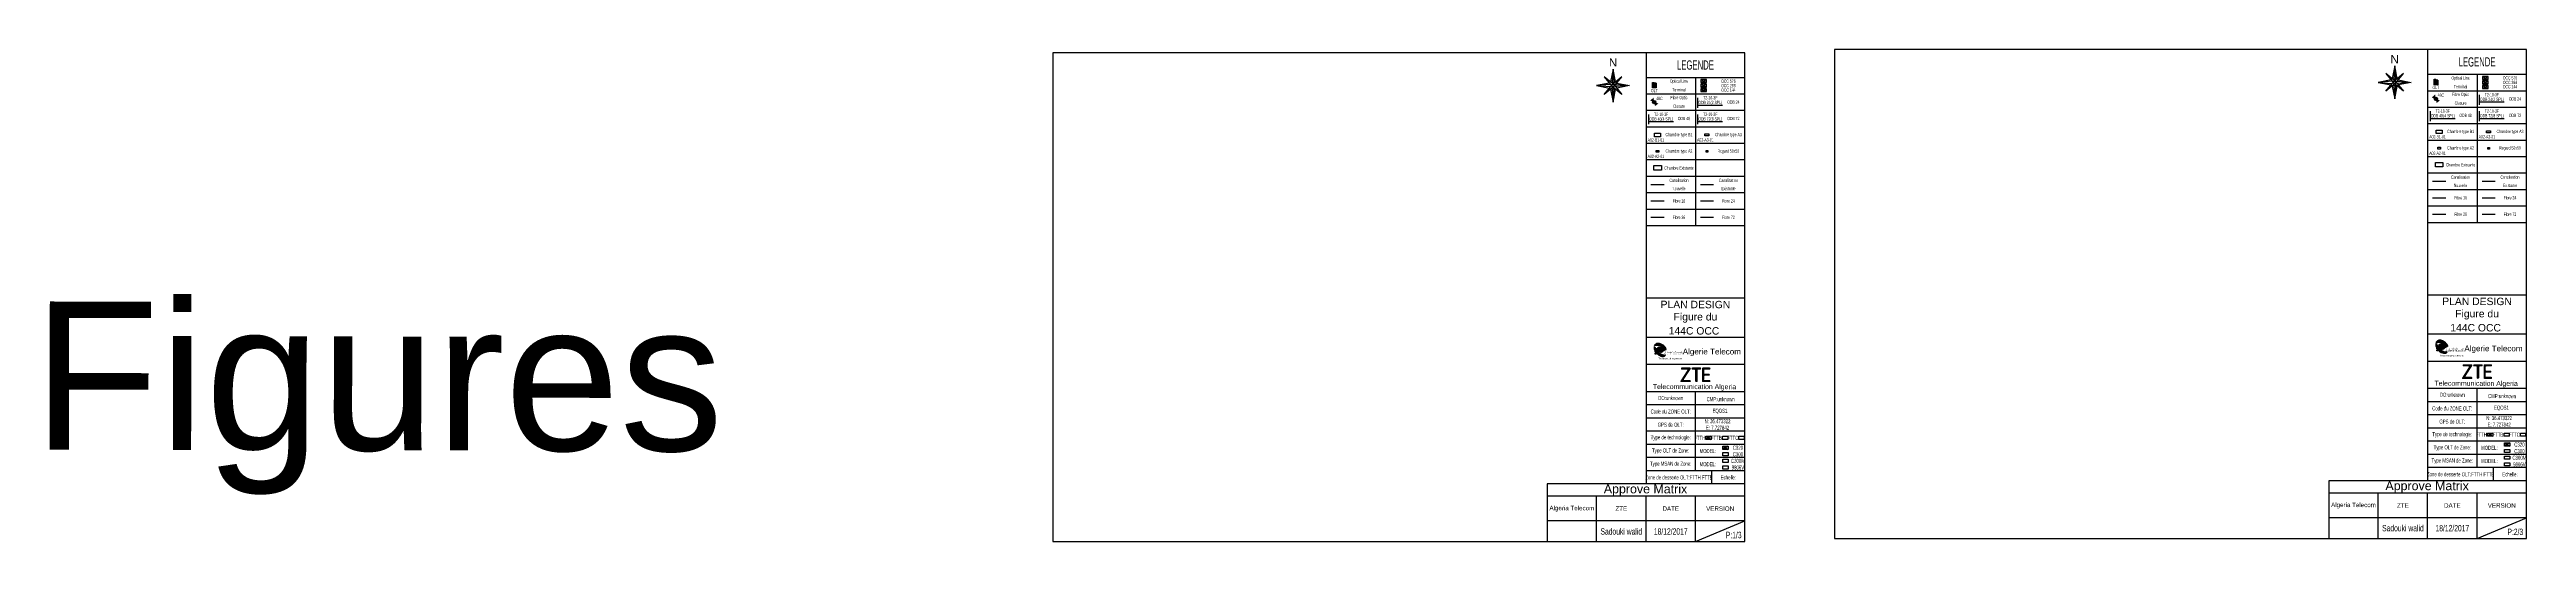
# Model space of a CAD drawing. Header units: millimetres. Extents: x -2012 to 1398, y -1200 to 746.
# Drawn here: x -2009 to -506, y -1200 to -901 of the extents above; entities that cross this region are included whole.
import ezdxf
from ezdxf.enums import TextEntityAlignment as Align

# ---------------------------------------------------------------- set-up
doc = ezdxf.new("R2010")
doc.units = ezdxf.units.MM
doc.styles.get("Standard").update_dxf_attribs({"font": 'arial.ttf'})

# ---------------------------------------------------------------- blocks, each defined once
blk = doc.blocks.new('AT LOGO')
at = {"linetype": 'Continuous', "true_color": 0x0000ff}
h = blk.add_hatch(color=5, dxfattribs=at)
h.paths.add_polyline_path([(9.5, -4), (9, -3.8), (8.5, -3.6), (7.9, -3.4), (7.4, -3.4), (7, -3.4), (6.6, -3.5), (6.2, -3.8), (5.8, -4.1), (5.4, -4.5), (5.2, -4.9), (5.3, -4.9), (5.7, -4.9), (6, -4.9), (6.5, -4.9), (7, -4.9), (7.1, -5), (7.6, -5), (7.9, -5.1), (8.4, -5.2), (8.9, -5.3), (9.5, -5.3), (9.9, -5.2), (10.2, -5.1), (10.4, -4.9), (10.5, -4.8), (10.2, -4.5)], flags=0)
h.paths.add_polyline_path([(9.4, -10.4), (9.1, -10.2), (8.7, -9.9), (8.5, -9.8), (8.2, -9.5), (8, -9.4), (7.7, -9.2), (7.6, -9), (7.4, -8.8), (7.2, -8.6), (7, -8.4), (6.7, -8.2), (6, -7.4), (5.4, -6.8), (5.3, -6.7), (5.3, -6.6), (5.4, -6.6), (5.5, -6.6), (5.6, -6.6), (5.5, -6.6), (5.5, -6.5), (5.4, -6.5), (5.4, -6.4), (5.5, -6.4), (5.5, -6.4), (5.6, -6.4), (5.8, -6.5), (5.7, -6.3), (5, -5.5), (5, -5.5), (5, -5.5), (4.9, -5.8), (4.9, -6.3), (5, -6.8), (5, -7.1), (5.2, -7.6), (5.3, -7.8), (5.6, -8.3), (6.2, -8.3), (6.2, -8.9), (5.9, -8.9), (6.2, -9.3), (6.6, -9.7), (6.7, -9.9), (7.1, -10.2), (7.7, -10.7), (8.3, -11), (8.5, -11.1), (9, -11.3), (9.6, -11.5), (10, -11.5), (10.4, -11.5), (10.7, -11.5), (11.1, -11.4), (11.3, -11.3), (11.5, -11.2), (11.6, -11), (11.7, -10.9), (11.9, -10.7), (11.7, -10.8), (11.4, -10.9), (11.2, -10.9), (10.9, -10.9), (10.7, -10.8), (10.3, -10.8), (10, -10.6), (9.7, -10.5)], flags=0)
at = {"true_color": 0x009900}
h = blk.add_hatch(color=94, dxfattribs=at)
h.paths.add_polyline_path([(12.2, -7.2), (12, -6.7), (11.8, -6.2), (11.5, -5.8), (11.3, -5.5), (11.1, -5.3), (10.9, -5.1), (10.6, -4.8), (10.4, -5.3), (10.1, -5.5), (9.8, -5.7), (9.5, -5.8), (9.1, -5.9), (8.7, -6), (8.1, -6.1), (7.4, -6.2), (7.1, -6.3), (6.8, -6.5), (6.7, -6.7), (6.7, -6.8), (6.7, -6.8), (6.7, -6.9), (6.9, -7.1), (6.9, -7.2), (6.9, -7.2), (6.9, -7.3), (6.9, -7.3), (6.9, -7.3), (6.8, -7.3), (6.7, -7.3), (5.8, -6.8), (6.6, -7.4), (7.3, -8), (8, -8.5), (8.5, -8.8), (8.9, -8.9), (9, -9), (9.3, -9), (9.5, -8.9), (9.8, -8.8), (10, -8.6), (10.2, -8.5), (10.2, -8.4), (10.7, -8.1), (11, -7.9), (11.3, -7.7), (11.5, -7.6), (11.7, -7.5), (11.9, -7.4), (12.1, -7.3), (12.1, -7.3), (12.3, -7.4)], flags=0)
h.paths.add_polyline_path([(6.2, -8.3), (5.6, -8.3), (5.6, -8.9), (6.2, -8.9)], flags=0)
h.paths.add_polyline_path([(6.2, -9.5), (5.6, -9.5), (5.6, -10.1), (6.2, -10.1)], flags=0)
at = {"linetype": 'Continuous', "true_color": 0x0000ff}
h = blk.add_hatch(color=5, dxfattribs=at)
h.paths.add_polyline_path([(12.2, -8.9), (12.2, -8.8), (12.2, -8.8), (12.2, -8.8), (12.1, -8.7), (12.1, -8.7), (12.1, -8.7), (12.1, -8.7), (12, -8.8), (12.1, -8.8), (12.1, -8.8), (12.1, -8.9), (12.1, -8.9), (12.1, -8.9), (12.1, -8.9), (12.1, -9), (12.1, -9), (12.1, -9.1), (11.8, -9.1), (11.8, -8.9), (11.8, -8.9), (11.8, -8.9), (11.7, -8.8), (11.7, -8.8), (11.7, -8.7), (11.7, -8.7), (11.6, -8.7), (11.6, -8.7), (11.6, -8.7), (11.6, -8.8), (11.6, -8.8), (11.6, -8.8), (11.6, -8.8), (11.6, -8.9), (11.6, -8.9), (11.6, -8.9), (11.7, -8.9), (11.7, -8.9), (11.7, -9), (11.7, -9), (11.7, -9), (11.7, -9.1), (11.7, -9.1), (11.7, -9.1), (11.7, -9.2), (11.7, -9.2), (11.7, -9.2), (11.7, -9.2), (11.6, -9.2), (11.6, -9.3), (11.6, -9.3), (11.5, -9.3), (11.5, -9.4), (11.5, -9.4), (11.4, -9.4), (11.4, -9.4), (11.3, -9.5), (11.2, -9.5), (11.1, -9.4), (11.1, -9.4), (11.1, -9.4), (11, -9.5), (11, -9.5), (11, -9.5), (11.1, -9.5), (11.2, -9.5), (11.3, -9.5), (11.3, -9.6), (11.4, -9.6), (11.5, -9.5), (11.5, -9.5), (11.5, -9.5), (11.6, -9.5), (11.6, -9.5), (11.6, -9.4), (11.7, -9.4), (11.7, -9.4), (11.7, -9.3), (11.7, -9.3), (11.8, -9.3), (11.8, -9.3), (11.8, -9.2), (11.8, -9.2), (12.2, -9.2)], flags=0)
h.paths.add_polyline_path([(12.4, -8.9), (12.4, -8.7), (12.4, -8.4), (12.4, -8.2), (12.4, -8.2), (12.4, -8.2), (12.3, -8.3), (12.3, -8.4), (12.3, -8.5), (12.3, -8.6), (12.3, -8.8), (12.3, -8.9), (12.3, -8.9), (12.4, -9), (12.4, -9), (12.4, -9.2), (12.4, -9.2), (12.4, -9.2), (12.4, -9.2), (12.4, -9.2), (12.4, -9.2), (12.4, -9.2), (12.4, -9.2), (12.4, -9.1), (12.4, -9.1), (12.4, -9.1), (12.4, -9)], flags=0)
h.paths.add_polyline_path([(12.1, -8.5), (12.1, -8.5), (12.1, -8.5), (12.1, -8.4), (12.1, -8.4), (12.1, -8.4), (12.1, -8.5), (12, -8.5), (12, -8.4), (12, -8.4), (12, -8.4), (12, -8.4), (11.9, -8.4), (11.9, -8.4), (11.9, -8.4), (11.9, -8.4), (12, -8.4), (12, -8.4), (12, -8.4), (12, -8.4), (12, -8.4), (12, -8.4), (12.1, -8.4), (12.1, -8.3), (12, -8.3), (12, -8.3), (12, -8.3), (12, -8.3), (11.9, -8.4), (11.9, -8.4), (11.9, -8.4), (11.9, -8.4), (11.9, -8.4), (11.9, -8.4), (11.9, -8.5), (11.9, -8.5), (11.9, -8.5), (11.9, -8.5), (11.9, -8.5), (11.9, -8.5), (11.9, -8.5), (11.9, -8.5), (11.9, -8.5), (11.9, -8.5), (11.9, -8.5), (11.9, -8.5), (12, -8.5), (12, -8.5), (12, -8.5), (12.1, -8.5)], flags=0)
h.paths.add_polyline_path([(13.1, -8.4), (13, -8.5), (13.1, -8.5), (13.2, -8.4)], flags=0)
h.paths.add_polyline_path([(13.2, -8.7), (13.2, -8.7), (13.1, -8.8), (13.2, -8.9), (13.2, -8.9), (13.2, -9), (13.2, -9), (13.2, -9.1), (13.2, -9.1), (13.2, -9.2), (13.1, -9.3), (13.1, -9.3), (13.1, -9.3), (13, -9.4), (13, -9.4), (12.9, -9.4), (12.8, -9.5), (12.7, -9.5), (12.7, -9.5), (12.6, -9.4), (12.6, -9.4), (12.6, -9.5), (12.6, -9.5), (12.6, -9.5), (12.7, -9.5), (12.8, -9.5), (12.9, -9.6), (13, -9.6), (13, -9.5), (13.1, -9.5), (13.2, -9.4), (13.2, -9.4), (13.3, -9.3), (13.3, -9.3), (13.3, -9.3), (13.3, -9.2), (13.3, -9.2), (15.7, -9.2), (15.7, -9), (15.6, -8.4), (15.6, -8.4), (15.6, -8.4), (15.7, -8.3), (15.7, -8.2), (15.6, -8.2), (15.6, -8.2), (15.5, -8.2), (15.5, -8.1), (15.5, -8.1), (15.5, -8.1), (15.5, -8.2), (15.5, -8.2), (15.5, -8.3), (15.5, -8.4), (15.5, -8.4), (15.5, -8.5), (15.6, -8.6), (15.6, -8.8), (15.6, -9.1), (15.3, -9.1), (15.2, -9), (15.2, -8.9), (15.1, -8.8), (15, -8.8), (14.9, -8.8), (14.9, -8.7), (14.8, -8.7), (14.8, -8.7), (14.7, -8.7), (14.7, -8.7), (14.7, -8.8), (14.7, -8.8), (14.6, -8.8), (14.6, -8.8), (14.6, -8.9), (14.7, -8.9), (14.8, -8.9), (14.9, -8.9), (15, -8.9), (15.1, -9.1), (13.3, -9.1), (13.3, -8.9), (13.3, -8.9), (13.3, -8.8)], flags=0)
h.paths.add_polyline_path([(15, -9.3), (14.8, -9.3), (14.8, -9.4), (14.9, -9.5)], flags=0)
h.paths.add_polyline_path([(16, -8.9), (15.9, -8.4), (15.9, -8.2), (15.9, -8.2), (15.9, -8.2), (15.8, -8.3), (15.8, -8.3), (15.8, -8.4), (15.9, -8.8), (15.9, -9), (15.9, -9.2), (15.9, -9.2), (15.9, -9.2), (15.9, -9.1), (15.9, -9.1), (16, -9)], flags=0)
h.paths.add_polyline_path([(17.4, -8.9), (17.4, -8.8), (17.4, -8.7), (17.4, -8.7), (17.4, -8.7), (17.4, -8.7), (17.3, -8.7), (17.3, -8.7), (17.3, -8.7), (17.3, -8.7), (17.3, -8.7), (17.3, -8.8), (17.3, -8.8), (17.3, -8.8), (17.3, -8.8), (17.3, -8.8), (17.3, -8.9), (17.3, -8.9), (17.4, -8.9), (17.4, -8.9), (17.4, -9), (16.6, -9), (16.6, -9), (16.5, -9), (16.4, -9), (16.4, -9), (16.4, -8.9), (16.4, -8.9), (16.4, -8.9), (16.4, -8.9), (16.4, -8.8), (16.4, -8.8), (16.4, -8.8), (16.4, -8.7), (16.4, -8.7), (16.4, -8.7), (16.4, -8.7), (16.4, -8.7), (16.3, -8.8), (16.3, -8.8), (16.3, -8.8), (16.3, -8.9), (16.3, -9), (16.3, -9), (16.4, -9.1), (16.4, -9.1), (16.4, -9.1), (16.5, -9.1), (16.5, -9.2), (16.6, -9.2), (17.4, -9.2)], flags=0)
h.paths.add_polyline_path([(16.9, -8.5), (16.7, -8.5), (16.7, -8.6), (16.8, -8.7)], flags=0)
h.paths.add_polyline_path([(17.1, -8.5), (16.9, -8.4), (16.9, -8.5), (17, -8.6)], flags=0)
h.paths.add_polyline_path([(17.7, -8.4), (17.6, -8.3), (17.6, -8.2), (17.5, -8.2), (17.5, -8.3), (17.5, -8.3), (17.5, -8.4), (17.5, -8.4), (17.5, -8.5), (17.5, -8.5), (17.6, -8.5), (17.6, -8.6), (17.6, -8.6), (17.6, -8.6), (17.7, -8.6), (17.7, -8.6), (17.7, -8.6), (17.7, -8.6), (17.7, -8.6), (17.8, -8.6), (17.8, -8.6), (17.8, -8.6), (17.8, -8.6), (17.8, -8.7), (17.8, -8.7), (17.8, -8.7), (17.8, -8.7), (17.9, -8.8), (18, -8.9), (18, -9), (17.9, -9), (17.9, -9.1), (17.8, -9.1), (17.8, -9.1), (17.7, -9.2), (17.7, -9.2), (17.7, -9.3), (17.8, -9.3), (18, -9.3), (18.1, -9.2), (18.1, -9.2), (18.1, -9.2), (18.1, -9.1), (18.1, -9), (18.1, -9), (18.1, -8.9), (18.1, -8.9), (18.1, -8.8), (18.1, -8.7), (18.2, -8.7), (18.2, -8.6), (18.2, -8.6), (18.2, -8.5), (18.2, -8.5), (18.2, -8.5), (18.3, -8.4), (18.3, -8.3), (18.2, -8.3), (18.1, -8.3), (18.1, -8.3), (18.1, -8.3), (18.1, -8.2), (18.1, -8.2), (18.1, -8.2), (18.1, -8.2), (18.1, -8.3), (18.1, -8.3), (18.1, -8.4), (18.1, -8.4), (18.1, -8.4), (18.1, -8.6), (18.1, -8.7), (18.1, -8.8), (18, -8.9), (18, -8.9), (18, -8.9), (18, -8.8), (17.9, -8.7), (17.8, -8.5)], flags=0)
h.paths.add_polyline_path([(18, -9), (18, -9), (18, -9), (18, -9), (18, -9.1), (18, -9.1), (18, -9.1), (18, -9.1), (18, -9.1), (18, -9.1), (18, -9.1), (18, -9.1), (18, -9.1), (18, -9.1), (18, -9.1), (17.9, -9.1), (17.9, -9.1), (17.9, -9.1), (17.9, -9.1), (17.9, -9.1), (17.9, -9.1), (18, -9)], flags=0)
h.paths.add_polyline_path([(18.4, -8.3), (18.4, -8.2), (18.4, -8.2), (18.4, -8.2), (18.3, -8.4), (18.3, -8.4), (18.4, -8.4), (18.4, -8.5), (18.4, -8.5), (18.4, -8.7), (18.4, -8.9), (18.4, -9), (18.4, -9.1), (18.4, -9.1), (18.5, -9.1), (18.5, -9.1), (18.5, -9.1), (18.5, -9.2), (18.5, -9.2), (20.3, -9.2), (20.3, -9.2), (20.3, -9.1), (20.3, -9.1), (20.3, -9.1), (20.4, -9.1), (20.4, -9.2), (20.4, -9.2), (21.8, -9.2), (21.8, -8.9), (21.8, -8.8), (21.8, -8.8), (21.8, -8.7), (21.8, -8.7), (21.8, -8.7), (21.8, -8.7), (21.7, -8.7), (21.7, -8.8), (21.7, -8.8), (21.7, -8.8), (21.7, -8.8), (21.7, -8.9), (21.8, -8.9), (21.8, -8.9), (21.8, -8.9), (21.8, -9), (21.8, -9), (21.8, -9.1), (21.4, -9.1), (21.4, -8.9), (21.4, -8.9), (21.4, -8.9), (21.4, -8.8), (21.4, -8.8), (21.4, -8.8), (21.3, -8.8), (21.3, -8.8), (21.2, -8.8), (21.1, -8.8), (21, -8.8), (21, -8.8), (20.9, -8.9), (20.9, -8.9), (20.8, -9), (20.7, -9), (20.6, -9), (20.6, -9), (20.6, -9), (20.5, -9), (20.5, -9), (20.4, -9), (20.4, -9), (20.4, -9), (20.4, -9), (20.4, -8.9), (20.4, -8.9), (20.4, -8.9), (20.4, -8.9), (20.3, -8.9), (20.3, -8.8), (20.3, -8.8), (20.3, -8.8), (20.3, -8.8), (20.3, -8.8), (20.3, -8.9), (20.3, -8.9), (20.3, -8.9), (20.3, -9), (20.3, -9), (20.3, -9), (20.3, -9), (20.3, -9), (20.2, -9.1), (18.5, -9.1), (18.5, -9), (18.5, -9), (18.5, -8.8), (18.5, -8.7), (18.5, -8.5)], flags=0)
h.paths.add_polyline_path([(20.8, -9), (20.8, -9), (20.9, -9), (21, -9), (21, -8.9), (21, -8.9), (21.1, -8.9), (21.1, -8.9), (21.1, -8.9), (21.2, -8.9), (21.2, -8.9), (21.2, -8.9), (21.3, -8.9), (21.3, -8.9), (21.3, -8.9), (21.3, -8.9), (21.3, -8.9), (21.3, -9), (21.3, -9), (21.3, -9), (21.3, -9), (21.3, -9), (21.3, -9), (21.3, -9), (21.2, -9), (21.2, -9), (20.8, -9)], flags=0)
h.paths.add_polyline_path([(22.1, -8.4), (22, -8.2), (22, -8.2), (22, -8.2), (22, -8.3), (22, -8.3), (22, -8.4), (22, -8.8), (22, -9), (22, -9.2), (22, -9.2), (22, -9.2), (22.1, -9.1), (22.1, -9.1), (22.1, -9), (22.1, -8.9)], flags=0)
h.paths.add_polyline_path([(21.8, -8.4), (21.7, -8.3), (21.6, -8.4), (21.8, -8.5)], flags=0)
h.paths.add_polyline_path([(21.7, -8.5), (21.5, -8.4), (21.5, -8.5), (21.6, -8.6)], flags=0)
h.paths.add_polyline_path([(22.1, -9.3), (22.1, -9.3), (22, -9.3), (22, -9.3), (22, -9.3), (22, -9.3), (21.9, -9.4), (21.9, -9.4), (21.9, -9.5), (21.9, -9.5), (21.9, -9.5), (21.9, -9.5), (21.9, -9.5), (22, -9.5), (22, -9.5), (21.9, -9.5), (21.9, -9.5), (21.9, -9.5), (21.9, -9.5), (21.9, -9.5), (21.9, -9.5), (21.9, -9.6), (21.9, -9.6), (21.9, -9.6), (22, -9.5), (22, -9.5), (22.1, -9.5), (22.1, -9.5), (22.1, -9.5), (22.1, -9.5), (22.1, -9.5), (22.1, -9.5), (22.1, -9.5), (22.1, -9.5), (22, -9.5), (22, -9.5), (22, -9.5), (22, -9.4), (22, -9.4), (21.9, -9.4), (21.9, -9.4), (22, -9.4), (22, -9.4), (22, -9.4), (22, -9.4), (22, -9.4), (22, -9.4), (22, -9.4), (22, -9.4), (22, -9.4), (22.1, -9.4), (22.1, -9.4), (22.1, -9.4), (22.1, -9.4)], flags=0)
at = {"color": 5, "linetype": 'ByBlock', "true_color": 0x0000ff}
for p, q in [((5, -5.5), (4.9, -5.8)), ((4.9, -5.8), (4.9, -6.3)), ((4.9, -6.3), (5, -6.8)), ((5, -6.8), (5, -7.1)), ((5, -7.1), (5.2, -7.6)), ((5.2, -7.6), (5.3, -7.8)), ((5.3, -7.8), (5.6, -8.3))]:
    blk.add_line(p, q, dxfattribs=at)
at = {"color": 5, "linetype": 'Continuous', "true_color": 0x0000ff}
for p, q in [((5.7, -6.3), (5, -5.5)), ((5, -5.5), (5, -5.5)), ((5, -5.5), (5, -5.5)), ((5.3, -6.7), (5.3, -6.6)), ((5.3, -6.6), (5.3, -6.6)), ((5.3, -6.6), (5.4, -6.6)), ((5.4, -6.8), (5.3, -6.7)), ((5.4, -6.5), (5.4, -6.4)), ((5.4, -6.4), (5.4, -6.4)), ((5.4, -6.4), (5.5, -6.4)), ((5.5, -6.5), (5.4, -6.5)), ((5.4, -6.6), (5.5, -6.6)), ((6, -7.4), (5.4, -6.8)), ((5.5, -6.4), (5.5, -6.4)), ((5.5, -6.4), (5.6, -6.4)), ((5.5, -6.6), (5.5, -6.5)), ((5.5, -6.6), (5.6, -6.6)), ((5.6, -6.6), (5.5, -6.6)), ((5.6, -6.4), (5.8, -6.5)), ((5.8, -6.5), (5.7, -6.3)), ((5.9, -8.9), (6.2, -9.3)), ((6.7, -8.2), (6, -7.4)), ((6.2, -9.3), (6.6, -9.7)), ((6.6, -9.7), (6.7, -9.9)), ((7, -8.4), (6.7, -8.2)), ((6.7, -9.9), (7.1, -10.2)), ((7.2, -8.6), (7, -8.4)), ((7.1, -10.2), (7.7, -10.7)), ((7.4, -8.8), (7.2, -8.6)), ((7.6, -9), (7.4, -8.8)), ((7.7, -9.2), (7.6, -9)), ((8, -9.4), (7.7, -9.2)), ((7.7, -10.7), (8.3, -11)), ((8.2, -9.5), (8, -9.4)), ((8.5, -9.8), (8.2, -9.5)), ((8.3, -11), (8.5, -11.1)), ((8.7, -9.9), (8.5, -9.8)), ((8.5, -11.1), (9, -11.3)), ((9.1, -10.2), (8.7, -9.9)), ((9, -11.3), (9.6, -11.5)), ((9.4, -10.4), (9.1, -10.2)), ((9.7, -10.5), (9.4, -10.4)), ((9.6, -11.5), (10, -11.5)), ((10, -10.6), (9.7, -10.5)), ((10.3, -10.8), (10, -10.6)), ((10, -11.5), (10.4, -11.5)), ((10.7, -10.8), (10.3, -10.8)), ((10.4, -11.5), (10.7, -11.5)), ((10.9, -10.9), (10.7, -10.8)), ((10.7, -11.5), (11.1, -11.4)), ((11.2, -10.9), (10.9, -10.9)), ((11.1, -11.4), (11.3, -11.3)), ((11.4, -10.9), (11.2, -10.9)), ((11.3, -11.3), (11.5, -11.2)), ((11.7, -10.8), (11.4, -10.9)), ((11.5, -11.2), (11.6, -11)), ((11.6, -11), (11.7, -10.9)), ((11.7, -10.9), (11.9, -10.7)), ((11.9, -10.7), (11.7, -10.8))]:
    blk.add_line(p, q, dxfattribs=at)
at = {"color": 5, "true_color": 0x0000ff}
for p, q in [((5.2, -4.9), (5.4, -4.5)), ((5.3, -4.9), (5.2, -4.9)), ((5.7, -4.9), (5.3, -4.9)), ((5.4, -4.5), (5.8, -4.1)), ((6, -4.9), (5.7, -4.9)), ((5.8, -4.1), (6.2, -3.8)), ((6.5, -4.9), (6, -4.9)), ((6.2, -3.8), (6.6, -3.5)), ((7, -4.9), (6.5, -4.9)), ((6.6, -3.5), (7, -3.4)), ((7, -3.4), (7.4, -3.4)), ((7.1, -5), (7, -4.9)), ((7.6, -5), (7.1, -5)), ((7.4, -3.4), (7.9, -3.4)), ((7.9, -5.1), (7.6, -5)), ((7.9, -3.4), (8.5, -3.6)), ((8.4, -5.2), (7.9, -5.1)), ((8.9, -5.3), (8.4, -5.2)), ((8.5, -3.6), (9, -3.8)), ((9.5, -5.3), (8.9, -5.3)), ((9, -3.8), (9.5, -4)), ((9.5, -4), (10.2, -4.5)), ((9.9, -5.2), (9.5, -5.3)), ((10.2, -5.1), (9.9, -5.2)), ((10.2, -4.5), (10.5, -4.8)), ((10.4, -4.9), (10.2, -5.1)), ((10.5, -4.8), (10.4, -4.9))]:
    blk.add_line(p, q, dxfattribs=at)
at = {"color": 92, "lineweight": -3, "true_color": 0x00cc00}
for p, q in [((5.6, -8.3), (6.2, -8.3)), ((5.6, -8.9), (5.6, -8.3)), ((6.2, -8.9), (5.6, -8.9)), ((5.6, -9.5), (6.2, -9.5)), ((5.6, -10.1), (5.6, -9.5)), ((6.2, -10.1), (5.6, -10.1)), ((6.7, -7.3), (5.8, -6.8)), ((5.8, -6.8), (6.6, -7.4)), ((6.2, -8.3), (6.2, -8.9)), ((6.2, -9.5), (6.2, -10.1)), ((6.6, -7.4), (7.3, -8)), ((6.8, -6.5), (6.7, -6.7)), ((6.7, -6.7), (6.7, -6.8)), ((6.7, -6.8), (6.7, -6.8)), ((6.7, -6.8), (6.7, -6.9)), ((6.7, -6.9), (6.9, -7.1)), ((6.8, -7.3), (6.7, -7.3)), ((7.1, -6.3), (6.8, -6.5)), ((6.9, -7.3), (6.8, -7.3)), ((6.9, -7.1), (6.9, -7.2)), ((6.9, -7.2), (6.9, -7.2)), ((6.9, -7.2), (6.9, -7.3)), ((6.9, -7.3), (6.9, -7.3)), ((6.9, -7.3), (6.9, -7.3)), ((7.4, -6.2), (7.1, -6.3)), ((7.3, -8), (8, -8.5)), ((8.1, -6.1), (7.4, -6.2)), ((8, -8.5), (8.5, -8.8)), ((8.7, -6), (8.1, -6.1)), ((8.5, -8.8), (8.9, -8.9)), ((9.1, -5.9), (8.7, -6)), ((8.9, -8.9), (9, -9)), ((9, -9), (9.3, -9)), ((9.5, -5.8), (9.1, -5.9)), ((9.3, -9), (9.5, -8.9)), ((9.8, -5.7), (9.5, -5.8)), ((9.5, -8.9), (9.8, -8.8)), ((10.1, -5.5), (9.8, -5.7)), ((9.8, -8.8), (10, -8.6)), ((10, -8.6), (10.2, -8.5)), ((10.4, -5.3), (10.1, -5.5)), ((10.2, -8.4), (10.7, -8.1)), ((10.2, -8.5), (10.2, -8.4)), ((10.6, -4.8), (10.4, -5.3)), ((10.9, -5.1), (10.6, -4.8)), ((10.6, -4.8), (10.6, -4.8)), ((10.7, -8.1), (11, -7.9)), ((11.1, -5.3), (10.9, -5.1)), ((11, -7.9), (11.3, -7.7)), ((11.3, -5.5), (11.1, -5.3)), ((11.5, -5.8), (11.3, -5.5)), ((11.3, -7.7), (11.5, -7.6)), ((11.8, -6.2), (11.5, -5.8)), ((11.5, -7.6), (11.7, -7.5)), ((11.7, -7.5), (11.9, -7.4)), ((12, -6.7), (11.8, -6.2)), ((11.9, -7.4), (12.1, -7.3)), ((12.2, -7.2), (12, -6.7)), ((12.1, -7.3), (12.1, -7.3)), ((12.1, -7.3), (12.3, -7.4)), ((12.3, -7.4), (12.2, -7.2))]:
    blk.add_line(p, q, dxfattribs=at)
at = {"color": 5, "linetype": 'Continuous', "true_color": 0x0000ff}
blk.add_text('Toujours plus proche', height=1.112, dxfattribs=at).set_placement((7.5, -13.4))
at = {"color": 94, "true_color": 0x009900, "width": 1.8}
blk.add_text('ALGERIE TELECOM', height=0.487, dxfattribs=at).set_placement((10.7, -10.3))
at = {"ltscale": 0.2}
blk.add_text('Algerie Telecom', height=3.5, rotation=359.884, dxfattribs=at).set_placement((22.3, -10.3))
blk = doc.blocks.new('Closure')
at = {"lineweight": 25, "true_color": 0xff0000}
h = blk.add_hatch(color=1, dxfattribs=at)
h.paths.add_polyline_path([(0, 0), (-0.3, 1.8), (-1.7, 0.6)], flags=0)
h.paths.add_polyline_path([(1.7, -0.6), (0, 0), (0.3, -1.7)], flags=0)
h = blk.add_hatch(color=1, dxfattribs=at)
edge = h.paths.add_edge_path(flags=0)
edge.add_arc((0, 0), 0.685, 180, 360)
edge.add_arc((0, 0), 0.685, 0, 180)
at = {"color": 12, "lineweight": 25, "true_color": 0xcc0000}
for radius in [0.685, 0.648]:
    blk.add_circle((0, 0), radius, dxfattribs=at)
blk = doc.blocks.new('big_block')
at = {"true_color": 0x0000ff}
for points in [[(-1033.9, -921.6), (-1035.1, -921.6), (-1035.1, -921.1), (-1036.1, -921.1), (-1036.1, -924.4), (-1033.9, -924.4)], [(-559.5, -919.7), (-560.7, -919.7), (-560.7, -919.1), (-561.7, -919.1), (-561.7, -922.5), (-559.5, -922.5)]]:
    blk.add_hatch(color=5, dxfattribs=at).paths.add_polyline_path(points, flags=0)
at = {"true_color": 0x0066cc}
h = blk.add_hatch(color=152, dxfattribs=at)
edge = h.paths.add_edge_path(flags=0)
edge.add_arc((-1013.4, -1094.9), 0.624, 340.3713, 439.47)
edge.add_line((-1013.3, -1094.2), (-1018.3, -1094.2))
edge.add_arc((-1018.3, -1094.6), 0.403, 90, 124.8026)
edge.add_arc((-1018.1, -1094.9), 0.713, 124.8026, 246.0414)
edge.add_line((-1018.4, -1095.6), (-1015.3, -1095.6))
edge.add_arc((-1015.2, -1095.8), 0.263, -37.668, 95.2063, ccw=False)
edge.add_line((-1015, -1096), (-1019.1, -1102.4))
edge.add_arc((-1019, -1102.5), 0.168, 147.5696, 166.7577)
edge.add_arc((-1018.6, -1102.6), 0.585, 166.7577, 246.7557)
edge.add_arc((-1018.7, -1103), 0.168, 246.7557, 270)
edge.add_line((-1018.7, -1103.1), (-1013.3, -1103.1))
edge.add_arc((-1013.3, -1103), 0.168, 270, 301.3266)
edge.add_arc((-1013.5, -1102.5), 0.733, 301.3266, 420.2615)
edge.add_arc((-1013.3, -1102), 0.168, 60.2615, 90)
edge.add_line((-1013.3, -1101.8), (-1016.7, -1101.8))
edge.add_arc((-1016.7, -1101.6), 0.234, 136.9789, 270.9901, ccw=False)
edge.add_line((-1016.9, -1101.4), (-1012.8, -1095.1))
edge = h.paths.add_edge_path(flags=0)
edge.add_arc((-1008.4, -1095.8), 0.282, 89.0465, 172.1994, ccw=False)
edge.add_line((-1008.4, -1095.6), (-1006.9, -1095.6))
edge.add_arc((-1007.2, -1094.9), 0.697, 290.3968, 430.0648)
edge.add_line((-1006.9, -1094.2), (-1012, -1094.2))
edge.add_arc((-1011.7, -1094.9), 0.697, 109.8891, 249.5896)
edge.add_line((-1012, -1095.6), (-1010.5, -1095.6))
edge.add_arc((-1010.5, -1095.8), 0.282, -6.4671, 92.287, ccw=False)
edge.add_line((-1010.2, -1095.9), (-1010.2, -1102.6))
edge.add_arc((-1010, -1102.6), 0.168, 180, 202.0682)
edge.add_arc((-1009.4, -1102.4), 0.786, 202.0682, 268.4705)
edge.add_line((-1009.5, -1103.1), (-1009.4, -1103.1))
edge.add_arc((-1009.4, -1102.4), 0.786, 271.5295, 336.5638)
edge.add_arc((-1008.9, -1102.6), 0.168, 336.5638, 360)
edge.add_line((-1008.7, -1102.6), (-1008.7, -1095.8))
edge = h.paths.add_edge_path(flags=0)
edge.add_line((-1004.7, -1097.7), (-1004.7, -1095.9))
edge.add_arc((-1004.4, -1095.9), 0.336, 90, 180, ccw=False)
edge.add_line((-1004.4, -1095.6), (-1001.4, -1095.6))
edge.add_arc((-1001.5, -1094.9), 0.676, 284.7167, 436.0783)
edge.add_line((-1001.4, -1094.2), (-1005.6, -1094.2))
edge.add_arc((-1005.5, -1094.7), 0.498, 97.4126, 173.1021)
edge.add_line((-1006, -1094.7), (-1006, -1102.7))
edge.add_arc((-1005.5, -1102.6), 0.52, 189.4263, 262.2716)
edge.add_line((-1005.6, -1103.1), (-1001.4, -1103.1))
edge.add_arc((-1001.5, -1102.5), 0.676, 284.7167, 436.0783)
edge.add_line((-1001.4, -1101.8), (-1004.4, -1101.8))
edge.add_arc((-1004.4, -1101.5), 0.336, 180, 270, ccw=False)
edge.add_line((-1004.7, -1101.5), (-1004.7, -1099.7))
edge.add_arc((-1004.3, -1099.7), 0.403, 90, 180, ccw=False)
edge.add_line((-1004.3, -1099.3), (-1001.7, -1099.3))
edge.add_arc((-1001.9, -1098.7), 0.663, 291.6587, 429.5493)
edge.add_line((-1001.7, -1098.1), (-1004.3, -1098.1))
edge.add_arc((-1004.3, -1097.7), 0.403, 180, 270, ccw=False)
h = blk.add_hatch(color=152, dxfattribs=at)
edge = h.paths.add_edge_path(flags=0)
edge.add_arc((-539, -1092.9), 0.624, 340.3713, 439.47)
edge.add_line((-538.9, -1092.3), (-543.9, -1092.3))
edge.add_arc((-543.9, -1092.7), 0.403, 90, 124.8026)
edge.add_arc((-543.7, -1093), 0.713, 124.8026, 246.0414)
edge.add_line((-544, -1093.6), (-540.9, -1093.6))
edge.add_arc((-540.9, -1093.9), 0.263, -37.668, 95.2063, ccw=False)
edge.add_line((-540.6, -1094), (-544.7, -1100.5))
edge.add_arc((-544.6, -1100.6), 0.168, 147.5696, 166.7577)
edge.add_arc((-544.2, -1100.7), 0.585, 166.7577, 246.7557)
edge.add_arc((-544.3, -1101), 0.168, 246.7557, 270)
edge.add_line((-544.3, -1101.2), (-538.9, -1101.2))
edge.add_arc((-538.9, -1101), 0.168, 270, 301.3266)
edge.add_arc((-539.2, -1100.6), 0.733, 301.3266, 420.2615)
edge.add_arc((-538.9, -1100.1), 0.168, 60.2615, 90)
edge.add_line((-538.9, -1099.9), (-542.3, -1099.9))
edge.add_arc((-542.3, -1099.7), 0.234, 136.9789, 270.9901, ccw=False)
edge.add_line((-542.5, -1099.5), (-538.4, -1093.1))
edge = h.paths.add_edge_path(flags=0)
edge.add_arc((-534.1, -1093.9), 0.282, 89.0465, 172.1994, ccw=False)
edge.add_line((-534, -1093.6), (-532.5, -1093.6))
edge.add_arc((-532.8, -1093), 0.697, 290.3968, 430.0648)
edge.add_line((-532.5, -1092.3), (-537.6, -1092.3))
edge.add_arc((-537.3, -1093), 0.697, 109.8891, 249.5896)
edge.add_line((-537.6, -1093.6), (-536.1, -1093.6))
edge.add_arc((-536.1, -1093.9), 0.282, -6.4671, 92.287, ccw=False)
edge.add_line((-535.8, -1093.9), (-535.8, -1100.7))
edge.add_arc((-535.6, -1100.7), 0.168, 180, 202.0682)
edge.add_arc((-535.1, -1100.4), 0.786, 202.0682, 268.4705)
edge.add_line((-535.1, -1101.2), (-535, -1101.2))
edge.add_arc((-535.1, -1100.4), 0.786, 271.5295, 336.5638)
edge.add_arc((-534.5, -1100.7), 0.168, 336.5638, 360)
edge.add_line((-534.3, -1100.7), (-534.3, -1093.9))
edge = h.paths.add_edge_path(flags=0)
edge.add_line((-530.4, -1095.8), (-530.4, -1094))
edge.add_arc((-530, -1094), 0.336, 90, 180, ccw=False)
edge.add_line((-530, -1093.6), (-527, -1093.6))
edge.add_arc((-527.1, -1093), 0.676, 284.7167, 436.0783)
edge.add_line((-527, -1092.3), (-531.2, -1092.3))
edge.add_arc((-531.1, -1092.8), 0.498, 97.4126, 173.1021)
edge.add_line((-531.6, -1092.7), (-531.6, -1100.8))
edge.add_arc((-531.1, -1100.7), 0.52, 189.4263, 262.2716)
edge.add_line((-531.2, -1101.2), (-527, -1101.2))
edge.add_arc((-527.1, -1100.6), 0.676, 284.7167, 436.0783)
edge.add_line((-527, -1099.9), (-530, -1099.9))
edge.add_arc((-530, -1099.6), 0.336, 180, 270, ccw=False)
edge.add_line((-530.4, -1099.6), (-530.4, -1097.8))
edge.add_arc((-530, -1097.8), 0.403, 90, 180, ccw=False)
edge.add_line((-530, -1097.4), (-527.3, -1097.4))
edge.add_arc((-527.6, -1096.8), 0.663, 291.6587, 429.5493)
edge.add_line((-527.3, -1096.2), (-530, -1096.2))
edge.add_arc((-530, -1095.8), 0.403, 180, 270, ccw=False)
for p, q in [((-565.6, -901.1), (-565.6, -1163.1)), ((-1040, -903), (-1040, -1165)), ((-565.6, -916.1), (-505.6, -916.1)), ((-535.6, -916.1), (-535.6, -976.1)), ((-1040, -918), (-980, -918)), ((-1040, -928), (-980, -928)), ((-1010, -918), (-1010, -978)), ((-565.6, -926.1), (-505.6, -926.1)), ((-1040, -938), (-980, -938)), ((-565.6, -936.1), (-505.6, -936.1)), ((-565.6, -946.1), (-505.6, -946.1)), ((-1040, -948), (-980, -948)), ((-1040, -958), (-980, -958)), ((-565.6, -956.1), (-505.6, -956.1)), ((-1040, -968), (-980, -968)), ((-565.6, -966.1), (-505.6, -966.1)), ((-565.6, -976.1), (-505.6, -976.1)), ((-535.6, -976.1), (-535.6, -986.1)), ((-1040, -978), (-980, -978)), ((-1040, -988), (-980, -988)), ((-1010, -978), (-1010, -988)), ((-1010, -988), (-1010, -1008)), ((-565.6, -986.1), (-505.6, -986.1)), ((-535.6, -986.1), (-535.6, -1006.1)), ((-1040, -998), (-980, -998)), ((-565.6, -996.1), (-505.6, -996.1)), ((-565.6, -1006.1), (-505.6, -1006.1)), ((-1040, -1008), (-980, -1008)), ((-1040, -1052), (-980, -1052)), ((-565.6, -1050.1), (-505.6, -1050.1)), ((-980, -1076), (-1040, -1076)), ((-505.6, -1074.1), (-565.6, -1074.1)), ((-980, -1092.5), (-1040, -1092.5)), ((-505.6, -1090.6), (-565.6, -1090.6)), ((-980, -1109), (-1040, -1109)), ((-1010, -1157), (-1010, -1109)), ((-505.6, -1107.1), (-565.6, -1107.1)), ((-535.6, -1155.1), (-535.6, -1107.1)), ((-980, -1117), (-1040, -1117)), ((-980, -1125), (-1040, -1125)), ((-505.6, -1115.1), (-565.6, -1115.1)), ((-505.6, -1123.1), (-565.6, -1123.1)), ((-980, -1133), (-1040, -1133)), ((-980, -1141), (-1040, -1141)), ((-505.6, -1131.1), (-565.6, -1131.1)), ((-505.6, -1139.1), (-565.6, -1139.1)), ((-980, -1149), (-1040, -1149)), ((-980, -1157), (-1040, -1157)), ((-1000, -1165), (-1000, -1157)), ((-505.6, -1147.1), (-565.6, -1147.1)), ((-505.6, -1155.1), (-565.6, -1155.1)), ((-525.6, -1163.1), (-525.6, -1155.1)), ((-980, -1165), (-1100, -1165)), ((-1100, -1165), (-1100, -1200)), ((-980, -1172.5), (-1100, -1172.5)), ((-1070, -1200), (-1070, -1172.5)), ((-980, -1165), (-1040, -1165)), ((-980, -1165), (-1040, -1165)), ((-980, -1165), (-1040, -1165)), ((-1040, -1200), (-1040, -1172.5)), ((-1010, -1200), (-1010, -1172.5)), ((-505.6, -1163.1), (-625.6, -1163.1)), ((-625.6, -1163.1), (-625.6, -1198.1)), ((-505.6, -1170.6), (-625.6, -1170.6)), ((-595.6, -1198.1), (-595.6, -1170.6)), ((-505.6, -1163.1), (-565.6, -1163.1)), ((-505.6, -1163.1), (-565.6, -1163.1)), ((-505.6, -1163.1), (-565.6, -1163.1)), ((-565.6, -1198.1), (-565.6, -1170.6)), ((-535.6, -1198.1), (-535.6, -1170.6)), ((-980, -1187.5), (-1100, -1187.5)), ((-1010, -1200), (-980, -1187.5)), ((-505.6, -1185.6), (-625.6, -1185.6)), ((-535.6, -1198.1), (-505.6, -1185.6))]:
    blk.add_line(p, q)
at = {"color": 6, "ltscale": 3, "true_color": 0xff00ff}
for p, q in [((-1003.6, -1136), (-1000.4, -1138)), ((-1000.4, -1136), (-1003.6, -1138)), ((-993.3, -1142), (-990.2, -1144)), ((-990.2, -1142), (-993.3, -1144)), ((-529.2, -1134.1), (-526.1, -1136)), ((-526.1, -1134.1), (-529.2, -1136)), ((-518.9, -1140.1), (-515.8, -1142)), ((-515.8, -1140.1), (-518.9, -1142))]:
    blk.add_line(p, q, dxfattribs=at)
for points in [[(-925.6, -1198.1), (-505.6, -1198.1), (-505.6, -901.1), (-925.6, -901.1)], [(-1400, -1200), (-980, -1200), (-980, -903), (-1400, -903)], [(-1003.6, -1136), (-1000.4, -1136), (-1000.4, -1138), (-1003.6, -1138)], [(-993.6, -1136), (-990.4, -1136), (-990.4, -1138), (-993.6, -1138)], [(-993.3, -1142), (-990.2, -1142), (-990.2, -1144), (-993.3, -1144)], [(-983.6, -1136), (-980.4, -1136), (-980.4, -1138), (-983.6, -1138)], [(-983.6, -1136), (-980.4, -1136), (-980.4, -1138), (-983.6, -1138)], [(-529.2, -1134.1), (-526.1, -1134.1), (-526.1, -1136), (-529.2, -1136)], [(-519.2, -1134.1), (-516.1, -1134.1), (-516.1, -1136), (-519.2, -1136)], [(-518.9, -1140.1), (-515.8, -1140.1), (-515.8, -1142), (-518.9, -1142)], [(-509.2, -1134.1), (-506.1, -1134.1), (-506.1, -1136), (-509.2, -1136)], [(-509.2, -1134.1), (-506.1, -1134.1), (-506.1, -1136), (-509.2, -1136)], [(-993.3, -1146), (-990.2, -1146), (-990.2, -1148), (-993.3, -1148)], [(-993.3, -1150), (-990.2, -1150), (-990.2, -1152), (-993.3, -1152)], [(-993.3, -1154), (-990.2, -1154), (-990.2, -1156), (-993.3, -1156)], [(-518.9, -1144.1), (-515.8, -1144.1), (-515.8, -1146), (-518.9, -1146)], [(-518.9, -1148.1), (-515.8, -1148.1), (-515.8, -1150), (-518.9, -1150)], [(-518.9, -1152.1), (-515.8, -1152.1), (-515.8, -1154), (-518.9, -1154)]]:
    blk.add_lwpolyline(points, close=True)
at = {"flags": 128}
for points in [[(-1058.5, -920.8), (-1060, -913), (-1061.5, -920.8)], [(-1059.4, -921.2), (-1060, -913), (-1060.6, -921.2)], [(-585.1, -920.5), (-591, -915.7), (-586.1, -921.6)], [(-584.1, -918.9), (-585.6, -911), (-587.1, -918.9)], [(-585, -919.3), (-585.6, -911), (-586.2, -919.3)], [(-585.1, -921.6), (-580.2, -915.7), (-586.2, -920.5)], [(-1062.2, -921.5), (-1070, -923), (-1062.2, -924.5)], [(-1061.5, -922.4), (-1070, -923), (-1061.5, -923.6)], [(-1059.4, -922.5), (-1065.3, -917.6), (-1060.5, -923.6)], [(-1059.5, -923.5), (-1065.3, -928.4), (-1060.5, -922.5)], [(-1061.5, -925.2), (-1060, -933), (-1058.5, -925.2)], [(-1060, -921.1), (-1060.9, -921.3)], [(-1060.9, -924.7), (-1060, -924.9)], [(-1060.6, -924.8), (-1060, -933), (-1059.4, -924.8)], [(-1059.5, -923.5), (-1054.6, -917.7), (-1060.5, -922.5)], [(-1059.4, -922.5), (-1054.7, -928.4), (-1060.5, -923.6)], [(-1060, -921.1), (-1059.1, -921.3)], [(-1059.1, -924.7), (-1060, -924.9)], [(-1058.5, -922.4), (-1050, -923), (-1058.5, -923.6)], [(-1057.8, -921.5), (-1050, -923), (-1057.8, -924.5)], [(-587.8, -919.6), (-595.7, -921.1), (-587.8, -922.6)], [(-587.1, -920.4), (-595.7, -921.1), (-587.1, -921.7)], [(-585.1, -921.6), (-591, -926.4), (-586.2, -920.5)], [(-587.1, -923.3), (-585.6, -931.1), (-584.1, -923.3)], [(-585.6, -919.1), (-586.5, -919.3)], [(-586.5, -922.8), (-585.6, -923)], [(-586.2, -922.9), (-585.6, -931.1), (-585, -922.9)], [(-585.1, -920.5), (-580.3, -926.4), (-586.1, -921.6)], [(-585.6, -919.1), (-584.7, -919.3)], [(-584.7, -922.8), (-585.6, -923)], [(-584.1, -920.4), (-575.6, -921.1), (-584.1, -921.7)], [(-583.4, -919.6), (-575.6, -921.1), (-583.4, -922.6)]]:
    blk.add_lwpolyline(points, dxfattribs=at)
at = {"color": 5, "linetype": 'Continuous', "true_color": 0x0000ff}
for points in [[(-1033.9, -924.4), (-1036.1, -924.4), (-1036.1, -921.1), (-1035.1, -921.1)], [(-559.5, -922.5), (-561.7, -922.5), (-561.7, -919.1), (-560.7, -919.1)]]:
    blk.add_lwpolyline(points, dxfattribs=at)
at = {"color": 5, "lineweight": 30, "true_color": 0x0000ff}
for points in [[(-1033.9, -921.6), (-1033.9, -924.4), (-1036.1, -924.4), (-1036.1, -921.1), (-1035.1, -921.1)], [(-1033.9, -921.6), (-1035.1, -921.6), (-1035.1, -921.1)], [(-559.5, -919.7), (-559.5, -922.5), (-561.7, -922.5), (-561.7, -919.1), (-560.7, -919.1)], [(-559.5, -919.7), (-560.7, -919.7), (-560.7, -919.1)]]:
    blk.add_lwpolyline(points, dxfattribs=at)
for centre in [(-1060, -923), (-585.6, -921.1)]:
    blk.add_circle(centre, 0.76)
at = {"layer": '0-ZTE-16 CABLE'}
for p, q in [((-562.6, -991.1), (-554.6, -991.1)), ((-1037, -993), (-1029, -993))]:
    blk.add_line(p, q, dxfattribs=at)
at = {"layer": '0-ZTE-24 CABLE'}
for p, q in [((-532.6, -991.1), (-524.6, -991.1)), ((-1007, -993), (-999, -993))]:
    blk.add_line(p, q, dxfattribs=at)
at = {"layer": '0-ZTE-36 CABLE'}
for p, q in [((-1037, -1003), (-1029, -1003)), ((-562.6, -1001.1), (-554.6, -1001.1))]:
    blk.add_line(p, q, dxfattribs=at)
at = {"layer": '0-ZTE-72 CABLE'}
for p, q in [((-1007, -1003), (-999, -1003)), ((-532.6, -1001.1), (-524.6, -1001.1))]:
    blk.add_line(p, q, dxfattribs=at)
at = {"layer": '0-ZTE-Duct existing'}
for p, q in [((-1007, -983), (-999, -983)), ((-532.6, -981.1), (-524.6, -981.1))]:
    blk.add_line(p, q, dxfattribs=at)
at = {"layer": '0-ZTE-Duct new'}
for p, q in [((-1037, -983), (-1029, -983)), ((-562.6, -981.1), (-554.6, -981.1))]:
    blk.add_line(p, q, dxfattribs=at)
at = {"layer": '0-ZTE-HH new'}
for points in [[(-529.1, -960.6), (-528.1, -960.6), (-528.1, -961.6), (-529.1, -961.6)], [(-1003.5, -962.5), (-1002.5, -962.5), (-1002.5, -963.5), (-1003.5, -963.5)]]:
    blk.add_lwpolyline(points, close=True, dxfattribs=at)
at = {"layer": '0-ZTE-MH existing', "ltscale": 3}
for points in [[(-1035.3, -971.6), (-1030.7, -971.6), (-1030.7, -974.4), (-1035.3, -974.4)], [(-560.9, -969.7), (-556.3, -969.7), (-556.3, -972.4), (-560.9, -972.4)]]:
    blk.add_lwpolyline(points, close=True, dxfattribs=at)
at = {"layer": '0-ZTE-MH new'}
for points in [[(-1034.8, -951.9), (-1031.2, -951.9), (-1031.2, -954.1), (-1034.8, -954.1)], [(-1004.2, -952.4), (-1001.8, -952.4), (-1001.8, -953.6), (-1004.2, -953.6)], [(-560.5, -950), (-556.8, -950), (-556.8, -952.1), (-560.5, -952.1)], [(-529.8, -950.4), (-527.4, -950.4), (-527.4, -951.7), (-529.8, -951.7)]]:
    blk.add_lwpolyline(points, close=True, dxfattribs=at)
for points in [[(-559.4, -960.5), (-557.8, -960.5), (-557.8, -961.6), (-559.4, -961.6), (-559.4, -960.5)], [(-1033.8, -962.5), (-1032.2, -962.5), (-1032.2, -963.5), (-1033.8, -963.5), (-1033.8, -962.5)]]:
    blk.add_lwpolyline(points, dxfattribs=at)
at = {"layer": '0-ZTE-OCC', "color": 1, "lineweight": 30, "true_color": 0xff0000}
for p, q in [((-1006.8, -919.4), (-1003.2, -921.1)), ((-1006.8, -921.1), (-1003.2, -919.4)), ((-532.4, -917.4), (-528.9, -919.2)), ((-532.4, -919.2), (-528.9, -917.4))]:
    blk.add_line(p, q, dxfattribs=at)
at = {"layer": '0-ZTE-OCC', "color": 3, "lineweight": 30, "true_color": 0x00ff00}
for p, q in [((-1006.8, -922.1), (-1003.2, -923.9)), ((-1006.8, -923.9), (-1003.2, -922.1)), ((-532.4, -920.2), (-528.9, -921.9)), ((-532.4, -921.9), (-528.9, -920.2))]:
    blk.add_line(p, q, dxfattribs=at)
at = {"layer": '0-ZTE-OCC', "color": 6, "lineweight": 30, "true_color": 0xff00ff}
for p, q in [((-1006.8, -924.9), (-1003.2, -926.6)), ((-1006.8, -926.6), (-1003.2, -924.9)), ((-532.4, -922.9), (-528.9, -924.7)), ((-532.4, -924.7), (-528.9, -922.9))]:
    blk.add_line(p, q, dxfattribs=at)
at = {"layer": '0-ZTE-OCC', "color": 1, "lineweight": 30, "true_color": 0xff0000}
for points in [[(-1003.2, -919.4), (-1006.8, -919.4), (-1006.8, -921.1), (-1003.2, -921.1)], [(-528.9, -917.4), (-532.4, -917.4), (-532.4, -919.2), (-528.9, -919.2)]]:
    blk.add_lwpolyline(points, close=True, dxfattribs=at)
at = {"layer": '0-ZTE-OCC', "color": 3, "lineweight": 30, "true_color": 0x00ff00}
for points in [[(-1003.2, -922.1), (-1006.8, -922.1), (-1006.8, -923.9), (-1003.2, -923.9)], [(-528.9, -920.2), (-532.4, -920.2), (-532.4, -921.9), (-528.9, -921.9)]]:
    blk.add_lwpolyline(points, close=True, dxfattribs=at)
at = {"layer": '0-ZTE-OCC', "color": 6, "lineweight": 30, "true_color": 0xff00ff}
for points in [[(-1003.2, -924.9), (-1006.8, -924.9), (-1006.8, -926.6), (-1003.2, -926.6)], [(-528.9, -922.9), (-532.4, -922.9), (-532.4, -924.7), (-528.9, -924.7)]]:
    blk.add_lwpolyline(points, close=True, dxfattribs=at)
at = {"layer": '0-ZTE-ODB 24'}
for p, q in [((-1008.5, -936.5), (-1008.5, -930.5)), ((-534.1, -934.6), (-534.1, -928.6)), ((-1038.3, -946.5), (-1038.3, -940.5)), ((-1023.3, -945), (-1038.3, -945)), ((-993.5, -935), (-1008.5, -935)), ((-1008.5, -946.5), (-1008.5, -940.5)), ((-993.5, -945), (-1008.5, -945)), ((-563.9, -944.6), (-563.9, -938.6)), ((-548.9, -943.1), (-563.9, -943.1)), ((-519.1, -933.1), (-534.1, -933.1)), ((-534.1, -944.6), (-534.1, -938.6)), ((-519.1, -943.1), (-534.1, -943.1))]:
    blk.add_line(p, q, dxfattribs=at)
for p in [(-1040, -1076), (-565.6, -1074.1)]:
    blk.add_blockref('AT LOGO', p)
at = {"layer": '0-ZTE-Joint closure', "xscale": 1.4706, "yscale": 1.4706, "zscale": 1.4706}
for p in [(-1035, -933), (-560.6, -931.1)]:
    blk.add_blockref('Closure', p, dxfattribs=at)
for s, height, rotation, p in [('N', 5, 359.9985, (-1060, -908.9)), ('N', 5, 359.9985, (-585.6, -907)), ('Approve Matrix', 5.39, 359.884, (-1040.3, -1168.7)), ('Approve Matrix', 5.39, 359.884, (-565.9, -1166.8)), ('Algeria Telecom', 2.695, 359.884, (-1085, -1180)), ('ZTE', 2.7, 359.884, (-1055, -1180)), ('DATE', 2.7, 359.884, (-1025, -1180)), ('VERSION', 2.7, 359.884, (-995, -1180)), ('Algeria Telecom', 2.695, 359.884, (-610.6, -1178.1)), ('ZTE', 2.7, 359.884, (-580.6, -1178.1)), ('DATE', 2.7, 359.884, (-550.6, -1178.1)), ('VERSION', 2.7, 359.884, (-520.6, -1178.1))]:
    blk.add_text(s, height=height, rotation=rotation).set_placement(p, align=Align.MIDDLE)
at = {"width": 0.6}
for s, height, p in [('LEGENDE', 5.59, (-1010, -910.5)), ('LEGENDE', 5.59, (-535.6, -908.6)), ('OLT', 2, (-1035, -926, 0)), ('Optical Line', 2, (-1020, -920.5)), ('Fibre Optic', 2, (-1020, -930.5)), ('Terminal', 2, (-1020, -925.5)), ('ODB 24', 2, (-987, -933)), ('OLT', 2, (-560.6, -924.1, 0)), ('Optical Line', 2, (-545.6, -918.6)), ('Fibre Optic', 2, (-545.6, -928.6)), ('Terminal', 2, (-545.6, -923.6)), ('ODB 24', 2, (-512.6, -931.1)), ('Closure', 2, (-1020, -935.5)), ('ODB 48', 2, (-1017, -943)), ('ODB 72', 2, (-987, -943)), ('Closure', 2, (-545.6, -933.6)), ('ODB 48', 2, (-542.6, -941.1)), ('ODB 72', 2, (-512.6, -941.1)), ('Chambre type B1', 2, (-1020, -953)), ('Chambre type A2', 2, (-1020, -963)), ('Chambre type A3', 2, (-990, -953)), ('Regard 50x50', 2, (-990, -963)), ('Chambre type B1', 2, (-545.6, -951.1)), ('Chambre type A2', 2, (-545.6, -961.1)), ('Chambre type A3', 2, (-515.6, -951.1)), ('Regard 50x50', 2, (-515.6, -961.1)), ('Chambre Existante', 2, (-1020, -973)), ('Chambre Existante', 2, (-545.6, -971.1)), ('Canalisation', 2, (-1020, -980.5)), ('Nouvelle', 2, (-1020, -985.5)), ('Fibre 16', 2, (-1020, -993)), ('Canalisation', 2, (-990, -980.5)), ('Existante', 2, (-990, -985.5)), ('Fibre 24', 2, (-990, -993)), ('Canalisation', 2, (-545.6, -978.6)), ('Nouvelle', 2, (-545.6, -983.6)), ('Fibre 16', 2, (-545.6, -991.1)), ('Canalisation', 2, (-515.6, -978.6)), ('Existante', 2, (-515.6, -983.6)), ('Fibre 24', 2, (-515.6, -991.1)), ('Fibre 36', 2, (-1020, -1003)), ('Fibre 72', 2, (-990, -1003)), ('Fibre 36', 2, (-545.6, -1001.1)), ('Fibre 72', 2, (-515.6, -1001.1)), ('Sadouki walid', 3.912, (-1055, -1193.8)), ('18/12/2017', 3.91, (-1025, -1193.8)), ('Sadouki walid', 3.912, (-580.6, -1191.8)), ('18/12/2017', 3.91, (-550.6, -1191.8))]:
    blk.add_text(s, height=height, dxfattribs=at).set_placement(p, align=Align.MIDDLE)
at = {"ltscale": 0.2}
for s, p in [('PLAN DESIGN', (-535.6, -1054.1)), ('PLAN DESIGN', (-1010, -1056)), ('Figure du', (-1010, -1064)), ('Figure du', (-535.6, -1062.1)), ('144C OCC ', (-1010, -1072)), ('144C OCC ', (-535.6, -1070.1))]:
    blk.add_text(s, height=4.5, rotation=359.884, dxfattribs=at).set_placement(p, align=Align.MIDDLE)
for p in [(-1010, -1107.4), (-535.6, -1105.4)]:
    blk.add_text('Telecommunication Algeria ', height=3, rotation=359.884, dxfattribs=at).set_placement(p, align=Align.CENTER)
at = {"ltscale": 0.2, "width": 0.6}
for s, p in [('DO:unknown', (-1025, -1112.8)), ('CMP:unknown', (-994.7, -1113.5)), ('DO:unknown', (-550.6, -1110.8)), ('CMP:unknown', (-520.4, -1111.6)), ('Code du ZONE OLT:', (-1025, -1121)), ('N: 36.473322', (-996.6, -1126.9)), ('EQOS1', (-995.1, -1120.9)), ('Code du ZONE OLT:', (-550.6, -1119.1)), ('GPS de OLT:', (-550.6, -1127.1)), ('N: 36.473322', (-522.2, -1125)), ('EQOS1', (-520.8, -1119)), ('Type de technologie:', (-1025, -1137)), ('GPS de OLT:', (-1025, -1129)), ('FTTH:', (-1007, -1137)), ('E: 7.727842', (-996.6, -1130.9)), ('FTTB:', (-997, -1137)), ('FTTC:', (-987, -1137)), ('C320', (-984.2, -1143)), ('Type de technologie:', (-550.6, -1135.1)), ('Type OLT de Zone:', (-550.6, -1143.1)), ('FTTH:', (-532.6, -1135.1)), ('MODEL:', (-528.1, -1143.1)), ('E: 7.727842', (-522.2, -1129)), ('FTTB:', (-522.6, -1135.1)), ('FTTC:', (-512.6, -1135.1)), ('C320', (-509.9, -1141.1)), ('Type MSAN de Zone:', (-1025, -1153)), ('Type OLT de Zone:', (-1025, -1145)), ('MODEL:', (-1002.5, -1145)), ('MODEL:', (-1002.5, -1153)), ('C300M', (-984.2, -1151)), ('9806V', (-984.2, -1155)), ('C300', (-984.2, -1147)), ('Type MSAN de Zone:', (-550.6, -1151.1)), ('MODEL:', (-528.1, -1151.1)), ('C300M', (-509.9, -1149.1)), ('9806V', (-509.9, -1153.1)), ('C300', (-509.9, -1145.1)), ('Zone de desserte OLT:FTTH FTTB', (-1020, -1161)), ('Echelle:', (-990, -1161)), ('Zone de desserte OLT:FTTH FTTB', (-545.6, -1159.1)), ('Echelle:', (-515.6, -1159.1))]:
    blk.add_text(s, height=2.5, rotation=359.884, dxfattribs=at).set_placement(p, align=Align.MIDDLE)
at = {"width": 0.6}
for s, p in [('P:1/3', (-982, -1198)), ('P:2/3', (-507.6, -1196.1))]:
    blk.add_text(s, height=3.91, dxfattribs=at).set_placement(p, align=Align.RIGHT)
at = {"layer": '0-ZTE-joint Closure 48', "width": 0.6}
for p in [(-1031.9, -930.8, 0), (-557.6, -928.8, 0)]:
    blk.add_text('48C', height=2, dxfattribs=at).set_placement(p, align=Align.MIDDLE)
at = {"layer": '0-ZTE-MH new', "color": 0, "lineweight": -2, "width": 0.6}
for p in [(-1034, -956, 0), (-559.6, -954.1, 0)]:
    blk.add_text('A02-B1-01', height=2, dxfattribs=at).set_placement(p, align=Align.MIDDLE)
at = {"layer": '0-ZTE-MH new A2', "color": 0, "lineweight": -2, "width": 0.6}
for p in [(-1034, -966, 0), (-559.6, -964.1, 0)]:
    blk.add_text('A02-A2-01', height=2, dxfattribs=at).set_placement(p, align=Align.MIDDLE)
at = {"layer": '0-ZTE-MH new A3', "color": 0, "lineweight": -2, "width": 0.6}
for p in [(-1004, -956, 0), (-529.6, -954.1, 0)]:
    blk.add_text('A02-A3-01', height=2, dxfattribs=at).set_placement(p, align=Align.MIDDLE)
at = {"layer": '0-ZTE-OCC', "color": 1, "true_color": 0xff0000, "width": 0.6}
for p in [(-990, -920.3), (-515.6, -918.3)]:
    blk.add_text('OCC 576', height=2, dxfattribs=at).set_placement(p, align=Align.MIDDLE)
at = {"layer": '0-ZTE-OCC', "color": 3, "true_color": 0x00ff00, "width": 0.6}
for p in [(-990, -923), (-515.6, -921.1)]:
    blk.add_text('OCC 288', height=2, dxfattribs=at).set_placement(p, align=Align.MIDDLE)
at = {"layer": '0-ZTE-OCC', "color": 6, "true_color": 0xff00ff, "width": 0.6}
for p in [(-990, -925.7), (-515.6, -923.7)]:
    blk.add_text('OCC 144', height=2, dxfattribs=at).set_placement(p, align=Align.MIDDLE)
at = {"layer": '0-ZTE-ODB 24', "width": 0.6}
for s, p in [('T2-10-3F', (-1001, -930.4)), ('ODB 24(2 SPL)', (-526.6, -931.6)), ('T2-10-3F', (-526.6, -928.5)), ('T2-10-3F', (-1030.8, -940.4)), ('ODB 24(2 SPL)', (-1001, -933.5)), ('T2-10-3F', (-1001, -940.4)), ('T2-10-3F', (-556.4, -938.5)), ('T2-10-3F', (-526.6, -938.5))]:
    blk.add_text(s, height=2, dxfattribs=at).set_placement(p, align=Align.MIDDLE)
at = {"layer": '0-ZTE-ODB 48', "width": 0.6}
for p in [(-1030.8, -943.5), (-556.4, -941.6)]:
    blk.add_text('ODB 48(4 SPL)', height=2, dxfattribs=at).set_placement(p, align=Align.MIDDLE)
at = {"layer": '0-ZTE-ODB 72', "width": 0.6}
for p in [(-1001, -943.5), (-526.6, -941.6)]:
    blk.add_text('ODB 72(8 SPL)', height=2, dxfattribs=at).set_placement(p, align=Align.MIDDLE)
at = {"layer": 'annotation-注释', "ltscale": 0.2}
blk.add_text('Figures', height=90, rotation=359.884, dxfattribs=at).set_placement((-1600, -1100), align=Align.MIDDLE_RIGHT)

msp = doc.modelspace()

# ---------------------------------------------------------------- block references
msp.add_blockref('big_block', (0, 0))

doc.saveas('drawing.dxf')
